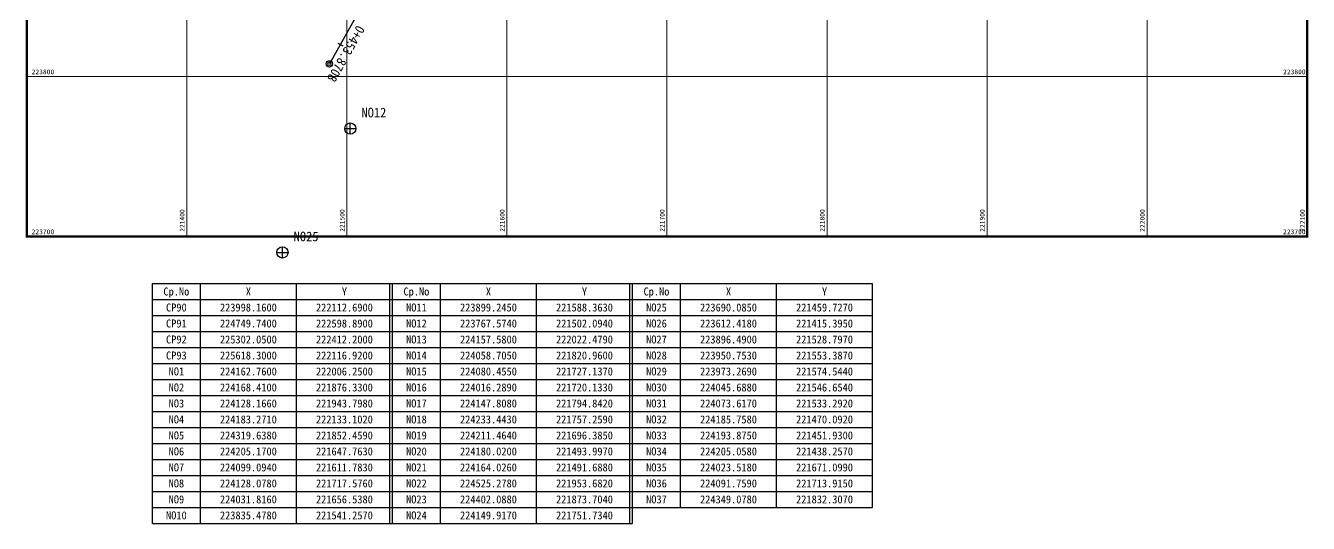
# Model space of a CAD drawing. Header units: metres. Extents: x 222706 to 224249, y 221324 to 222332.
# Drawn here: x 222706 to 223508, y 221324 to 221636 of the extents above; entities that cross this region are included whole.
import ezdxf
from ezdxf.enums import TextEntityAlignment as Align

# ---------------------------------------------------------------- set-up
doc = ezdxf.new("R2010")
doc.units = ezdxf.units.M
for name, color, linetype in [('CA-ALGN-CNTL', 2, 'Continuous'), ('CA-ALGN-IPSM', 2, 'Continuous'), ('CA-ALGN-STSM', 2, 'Continuous'), ('CA-ALGN-TEXT', 3, 'Continuous'), ('CV-GRID-LINE', 1, 'Continuous'), ('CV-GRID-TEXT', 4, 'Continuous'), ('CV-SURV-SYMB', 3, 'Continuous'), ('CV-SURV-TEXT', 3, 'Continuous'), ('CV-TABL-LIN1', 4, 'Continuous'), ('CV-TABL-LIN2', 1, 'Continuous'), ('CV-TABL-TEX1', 6, 'Continuous'), ('CV-TABL-TEX2', 3, 'Continuous'), ('CZ-LIN1', 7, 'Continuous')]:
    doc.layers.add(name, color=color, linetype=linetype)
doc.styles.add('GTXT', font='DotumChe.ttf')
doc.styles.add('Han_Romanstyle', font='DotumChe.ttf')

# ---------------------------------------------------------------- blocks, each defined once
blk = doc.blocks.new('CASTAMS')
blk.add_line((0, -1.5), (0, 1.5))
at = {"style": 'GTXT', "flags": 1}
for tag, p in [('XSEC_DAT', (0, -6.85)), ('STA_DST', (0, -3.62))]:
    blk.add_attdef(tag, text='', height=2.5, dxfattribs=at).set_placement(p, align=Align.MIDDLE)

msp = doc.modelspace()

# ---------------------------------------------------------------- linework, layer by layer
at = {"layer": 'CA-ALGN-CNTL'}
msp.add_line((222914.48, 221643.92), (222896.26, 221611.63), dxfattribs=at)
msp.add_lwpolyline([(222914.48, 221643.92), (222896.26, 221611.63)], dxfattribs=at)
at = {"layer": 'CA-ALGN-IPSM'}
for radius in [2, 1]:
    msp.add_circle((222896.26, 221611.63), radius, dxfattribs=at)
at = {"layer": 'CA-ALGN-STSM'}
msp.add_circle((222896.26, 221611.63), 2, dxfattribs=at)
msp.add_circle((222896.26, 221611.63), 2, dxfattribs=at)
at = {"layer": 'CV-GRID-LINE', "lineweight": 0}
for p, q in [((222707.23, 222203.63), (222707.23, 221503.63)), ((222807.23, 222203.63), (222807.23, 221503.63)), ((222907.23, 222203.63), (222907.23, 221503.63)), ((223007.23, 222203.63), (223007.23, 221503.63)), ((223107.23, 222203.63), (223107.23, 221503.63)), ((223207.23, 222203.63), (223207.23, 221503.63)), ((223307.23, 222203.63), (223307.23, 221503.63)), ((223407.23, 222203.63), (223407.23, 221503.63)), ((223507.23, 222203.63), (223507.23, 221503.63)), ((222707.23, 221603.63), (223507.23, 221603.63)), ((222707.23, 221503.63), (223507.23, 221503.63))]:
    msp.add_line(p, q, dxfattribs=at)
at = {"layer": 'CV-SURV-SYMB'}
for p, q in [((222909.33, 221567.7), (222909.33, 221574.7)), ((222905.83, 221571.2), (222912.83, 221571.2)), ((222866.96, 221490.21), (222866.96, 221497.21)), ((222863.46, 221493.71), (222870.46, 221493.71))]:
    msp.add_line(p, q, dxfattribs=at)
for centre in [(222909.33, 221571.2), (222866.96, 221493.71)]:
    msp.add_circle(centre, 3.5, dxfattribs=at)
for p in [(222909.33, 221571.2), (222866.96, 221493.71)]:
    msp.add_point(p, dxfattribs=at)
at = {"layer": 'CV-TABL-LIN1'}
for p, q in [((222785.66, 221324.29), (222785.66, 221474.29)), ((222785.66, 221474.29), (222935.66, 221474.29)), ((222815.66, 221324.29), (222815.66, 221474.29)), ((222934.06, 221324.29), (222934.06, 221474.29)), ((222935.66, 221324.29), (222935.66, 221474.29)), ((222935.66, 221474.29), (223085.66, 221474.29)), ((222935.66, 221324.29), (222935.66, 221474.29)), ((222965.66, 221324.29), (222965.66, 221474.29)), ((223084.06, 221324.29), (223084.06, 221474.29)), ((223085.66, 221324.29), (223085.66, 221474.29)), ((223085.66, 221474.29), (223235.66, 221474.29)), ((223115.66, 221334.29), (223115.66, 221474.29)), ((223235.66, 221334.29), (223235.66, 221474.29)), ((222785.66, 221464.29), (222935.66, 221464.29)), ((222935.66, 221464.29), (223235.66, 221464.29)), ((223085.66, 221334.29), (223235.66, 221334.29)), ((222785.66, 221324.29), (222935.66, 221324.29)), ((222935.66, 221324.29), (223085.66, 221324.29))]:
    msp.add_line(p, q, dxfattribs=at)
at = {"layer": 'CV-TABL-LIN2'}
for p, q in [((222875.66, 221324.29), (222875.66, 221474.29)), ((223025.66, 221324.29), (223025.66, 221474.29)), ((223175.66, 221334.29), (223175.66, 221474.29)), ((222785.66, 221454.29), (222935.66, 221454.29)), ((222935.66, 221454.29), (223085.66, 221454.29)), ((223085.66, 221454.29), (223235.66, 221454.29)), ((222785.66, 221444.29), (222935.66, 221444.29)), ((222935.66, 221444.29), (223085.66, 221444.29)), ((223085.66, 221444.29), (223235.66, 221444.29)), ((222785.66, 221434.29), (222935.66, 221434.29)), ((222935.66, 221434.29), (223085.66, 221434.29)), ((223085.66, 221434.29), (223235.66, 221434.29)), ((222785.66, 221424.29), (222935.66, 221424.29)), ((222935.66, 221424.29), (223085.66, 221424.29)), ((223085.66, 221424.29), (223235.66, 221424.29)), ((222785.66, 221414.29), (222935.66, 221414.29)), ((222935.66, 221414.29), (223085.66, 221414.29)), ((223085.66, 221414.29), (223235.66, 221414.29)), ((222785.66, 221404.29), (222935.66, 221404.29)), ((222935.66, 221404.29), (223085.66, 221404.29)), ((223085.66, 221404.29), (223235.66, 221404.29)), ((222785.66, 221394.29), (222935.66, 221394.29)), ((222935.66, 221394.29), (223085.66, 221394.29)), ((223085.66, 221394.29), (223235.66, 221394.29)), ((222785.66, 221384.29), (222935.66, 221384.29)), ((222935.66, 221384.29), (223085.66, 221384.29)), ((223085.66, 221384.29), (223235.66, 221384.29)), ((222785.66, 221374.29), (222935.66, 221374.29)), ((222935.66, 221374.29), (223085.66, 221374.29)), ((223085.66, 221374.29), (223235.66, 221374.29)), ((222785.66, 221364.29), (222935.66, 221364.29)), ((222935.66, 221364.29), (223085.66, 221364.29)), ((223085.66, 221364.29), (223235.66, 221364.29)), ((222785.66, 221354.29), (222935.66, 221354.29)), ((222935.66, 221354.29), (223085.66, 221354.29)), ((223085.66, 221354.29), (223235.66, 221354.29)), ((222785.66, 221344.29), (222935.66, 221344.29)), ((222935.66, 221344.29), (223085.66, 221344.29)), ((223085.66, 221344.29), (223235.66, 221344.29)), ((222785.66, 221334.29), (222935.66, 221334.29)), ((222935.66, 221334.29), (223085.66, 221334.29))]:
    msp.add_line(p, q, dxfattribs=at)
at = {"layer": 'CZ-LIN1', "const_width": 1.5}
msp.add_lwpolyline([(222707.23, 222203.63), (223507.23, 222203.63), (223507.23, 221503.63), (222707.23, 221503.63)], close=True, dxfattribs=at)

# ---------------------------------------------------------------- block references
at = {"layer": 'CA-ALGN-STSM', "xscale": 1.200000000003298, "yscale": 1.200000000011642, "zscale": 1.2, "rotation": 240.5658288856911}
msp.add_blockref('CASTAMS', (222903.07, 221623.71), dxfattribs=at)

# ---------------------------------------------------------------- texts
at = {"layer": 'CA-ALGN-TEXT', "style": 'Han_Romanstyle'}
msp.add_text('0+453.8708', height=6, rotation=240.56583, dxfattribs=at).set_placement((222913.61, 221636.28))
at = {"layer": 'CV-GRID-TEXT', "lineweight": 0, "style": 'Han_Romanstyle'}
for s, p in [('223800', (222710.23, 221605.13)), ('223800', (223492.2, 221605.13)), ('223700', (222710.23, 221505.13)), ('223700', (223492.2, 221505.13))]:
    msp.add_text(s, height=3, dxfattribs=at).set_placement(p)
for s, p in [('221400', (222805.73, 221506.63)), ('221500', (222905.73, 221506.63)), ('221600', (223005.73, 221506.63)), ('221700', (223105.73, 221506.63)), ('221800', (223205.73, 221506.63)), ('221900', (223305.73, 221506.63)), ('222000', (223405.73, 221506.63)), ('222100', (223505.73, 221506.63))]:
    msp.add_text(s, height=3, rotation=90, dxfattribs=at).set_placement(p)
at = {"layer": 'CV-SURV-TEXT', "style": 'Han_Romanstyle'}
for s, p in [('NO12', (222916.33, 221578.2)), ('NO25', (222873.96, 221500.71))]:
    msp.add_text(s, height=6, dxfattribs=at).set_placement(p)
at = {"layer": 'CV-TABL-TEX1', "style": 'GTXT'}
for s, p in [('Cp.No', (222800.66, 221469.29)), ('X', (222845.66, 221469.29)), ('Y', (222905.66, 221469.29)), ('Cp.No', (222950.66, 221469.29)), ('X', (222995.66, 221469.29)), ('Y', (223055.66, 221469.29)), ('Cp.No', (223100.66, 221469.29)), ('X', (223145.66, 221469.29)), ('Y', (223205.66, 221469.29)), ('CP90', (222800.66, 221459.29)), ('NO11', (222950.66, 221459.29)), ('NO25', (223100.66, 221459.29)), ('CP91', (222800.66, 221449.29)), ('NO12', (222950.66, 221449.29)), ('NO26', (223100.66, 221449.29)), ('CP92', (222800.66, 221439.29)), ('NO13', (222950.66, 221439.29)), ('NO27', (223100.66, 221439.29)), ('CP93', (222800.66, 221429.29)), ('NO14', (222950.66, 221429.29)), ('NO28', (223100.66, 221429.29)), ('NO1', (222800.66, 221419.29)), ('NO15', (222950.66, 221419.29)), ('NO29', (223100.66, 221419.29)), ('NO2', (222800.66, 221409.29)), ('NO16', (222950.66, 221409.29)), ('NO30', (223100.66, 221409.29)), ('NO3', (222800.66, 221399.29)), ('NO17', (222950.66, 221399.29)), ('NO31', (223100.66, 221399.29)), ('NO4', (222800.66, 221389.29)), ('NO18', (222950.66, 221389.29)), ('NO32', (223100.66, 221389.29)), ('NO5', (222800.66, 221379.29)), ('NO19', (222950.66, 221379.29)), ('NO33', (223100.66, 221379.29)), ('NO6', (222800.66, 221369.29)), ('NO20', (222950.66, 221369.29)), ('NO34', (223100.66, 221369.29)), ('NO7', (222800.66, 221359.29)), ('NO21', (222950.66, 221359.29)), ('NO35', (223100.66, 221359.29)), ('NO8', (222800.66, 221349.29)), ('NO22', (222950.66, 221349.29)), ('NO36', (223100.66, 221349.29)), ('NO9', (222800.66, 221339.29)), ('NO23', (222950.66, 221339.29)), ('NO37', (223100.66, 221339.29)), ('NO10', (222800.66, 221329.29)), ('NO24', (222950.66, 221329.29))]:
    msp.add_text(s, height=5, dxfattribs=at).set_placement(p, align=Align.MIDDLE_CENTER)
at = {"layer": 'CV-TABL-TEX2', "style": 'GTXT'}
for s, p in [('223998.1600', (222845.66, 221459.29)), ('222112.6900', (222905.66, 221459.29)), ('223899.2450', (222995.66, 221459.29)), ('221588.3630', (223055.66, 221459.29)), ('223690.0850', (223145.66, 221459.29)), ('221459.7270', (223205.66, 221459.29)), ('224749.7400', (222845.66, 221449.29)), ('222598.8900', (222905.66, 221449.29)), ('223767.5740', (222995.66, 221449.29)), ('221502.0940', (223055.66, 221449.29)), ('223612.4180', (223145.66, 221449.29)), ('221415.3950', (223205.66, 221449.29)), ('225302.0500', (222845.66, 221439.29)), ('222412.2000', (222905.66, 221439.29)), ('224157.5800', (222995.66, 221439.29)), ('222022.4790', (223055.66, 221439.29)), ('223896.4900', (223145.66, 221439.29)), ('221528.7970', (223205.66, 221439.29)), ('225618.3000', (222845.66, 221429.29)), ('222116.9200', (222905.66, 221429.29)), ('224058.7050', (222995.66, 221429.29)), ('221820.9600', (223055.66, 221429.29)), ('223950.7530', (223145.66, 221429.29)), ('221553.3870', (223205.66, 221429.29)), ('224162.7600', (222845.66, 221419.29)), ('222006.2500', (222905.66, 221419.29)), ('224080.4550', (222995.66, 221419.29)), ('221727.1370', (223055.66, 221419.29)), ('223973.2690', (223145.66, 221419.29)), ('221574.5440', (223205.66, 221419.29)), ('224168.4100', (222845.66, 221409.29)), ('221876.3300', (222905.66, 221409.29)), ('224016.2890', (222995.66, 221409.29)), ('221720.1330', (223055.66, 221409.29)), ('224045.6880', (223145.66, 221409.29)), ('221546.6540', (223205.66, 221409.29)), ('224128.1660', (222845.66, 221399.29)), ('221943.7980', (222905.66, 221399.29)), ('224147.8080', (222995.66, 221399.29)), ('221794.8420', (223055.66, 221399.29)), ('224073.6170', (223145.66, 221399.29)), ('221533.2920', (223205.66, 221399.29)), ('224183.2710', (222845.66, 221389.29)), ('222133.1020', (222905.66, 221389.29)), ('224233.4430', (222995.66, 221389.29)), ('221757.2590', (223055.66, 221389.29)), ('224185.7580', (223145.66, 221389.29)), ('221470.0920', (223205.66, 221389.29)), ('224319.6380', (222845.66, 221379.29)), ('221852.4590', (222905.66, 221379.29)), ('224211.4640', (222995.66, 221379.29)), ('221696.3850', (223055.66, 221379.29)), ('224193.8750', (223145.66, 221379.29)), ('221451.9300', (223205.66, 221379.29)), ('224205.1700', (222845.66, 221369.29)), ('221647.7630', (222905.66, 221369.29)), ('224180.0200', (222995.66, 221369.29)), ('221493.9970', (223055.66, 221369.29)), ('224205.0580', (223145.66, 221369.29)), ('221438.2570', (223205.66, 221369.29)), ('224099.0940', (222845.66, 221359.29)), ('221611.7830', (222905.66, 221359.29)), ('224164.0260', (222995.66, 221359.29)), ('221491.6880', (223055.66, 221359.29)), ('224023.5180', (223145.66, 221359.29)), ('221671.0990', (223205.66, 221359.29)), ('224128.0780', (222845.66, 221349.29)), ('221717.5760', (222905.66, 221349.29)), ('224525.2780', (222995.66, 221349.29)), ('221953.6820', (223055.66, 221349.29)), ('224091.7590', (223145.66, 221349.29)), ('221713.9150', (223205.66, 221349.29)), ('224031.8160', (222845.66, 221339.29)), ('221656.5380', (222905.66, 221339.29)), ('224402.0880', (222995.66, 221339.29)), ('221873.7040', (223055.66, 221339.29)), ('224349.0780', (223145.66, 221339.29)), ('221832.3070', (223205.66, 221339.29)), ('223835.4780', (222845.66, 221329.29)), ('221541.2570', (222905.66, 221329.29)), ('224149.9170', (222995.66, 221329.29)), ('221751.7340', (223055.66, 221329.29))]:
    msp.add_text(s, height=5, dxfattribs=at).set_placement(p, align=Align.MIDDLE_CENTER)

doc.saveas('drawing.dxf')
